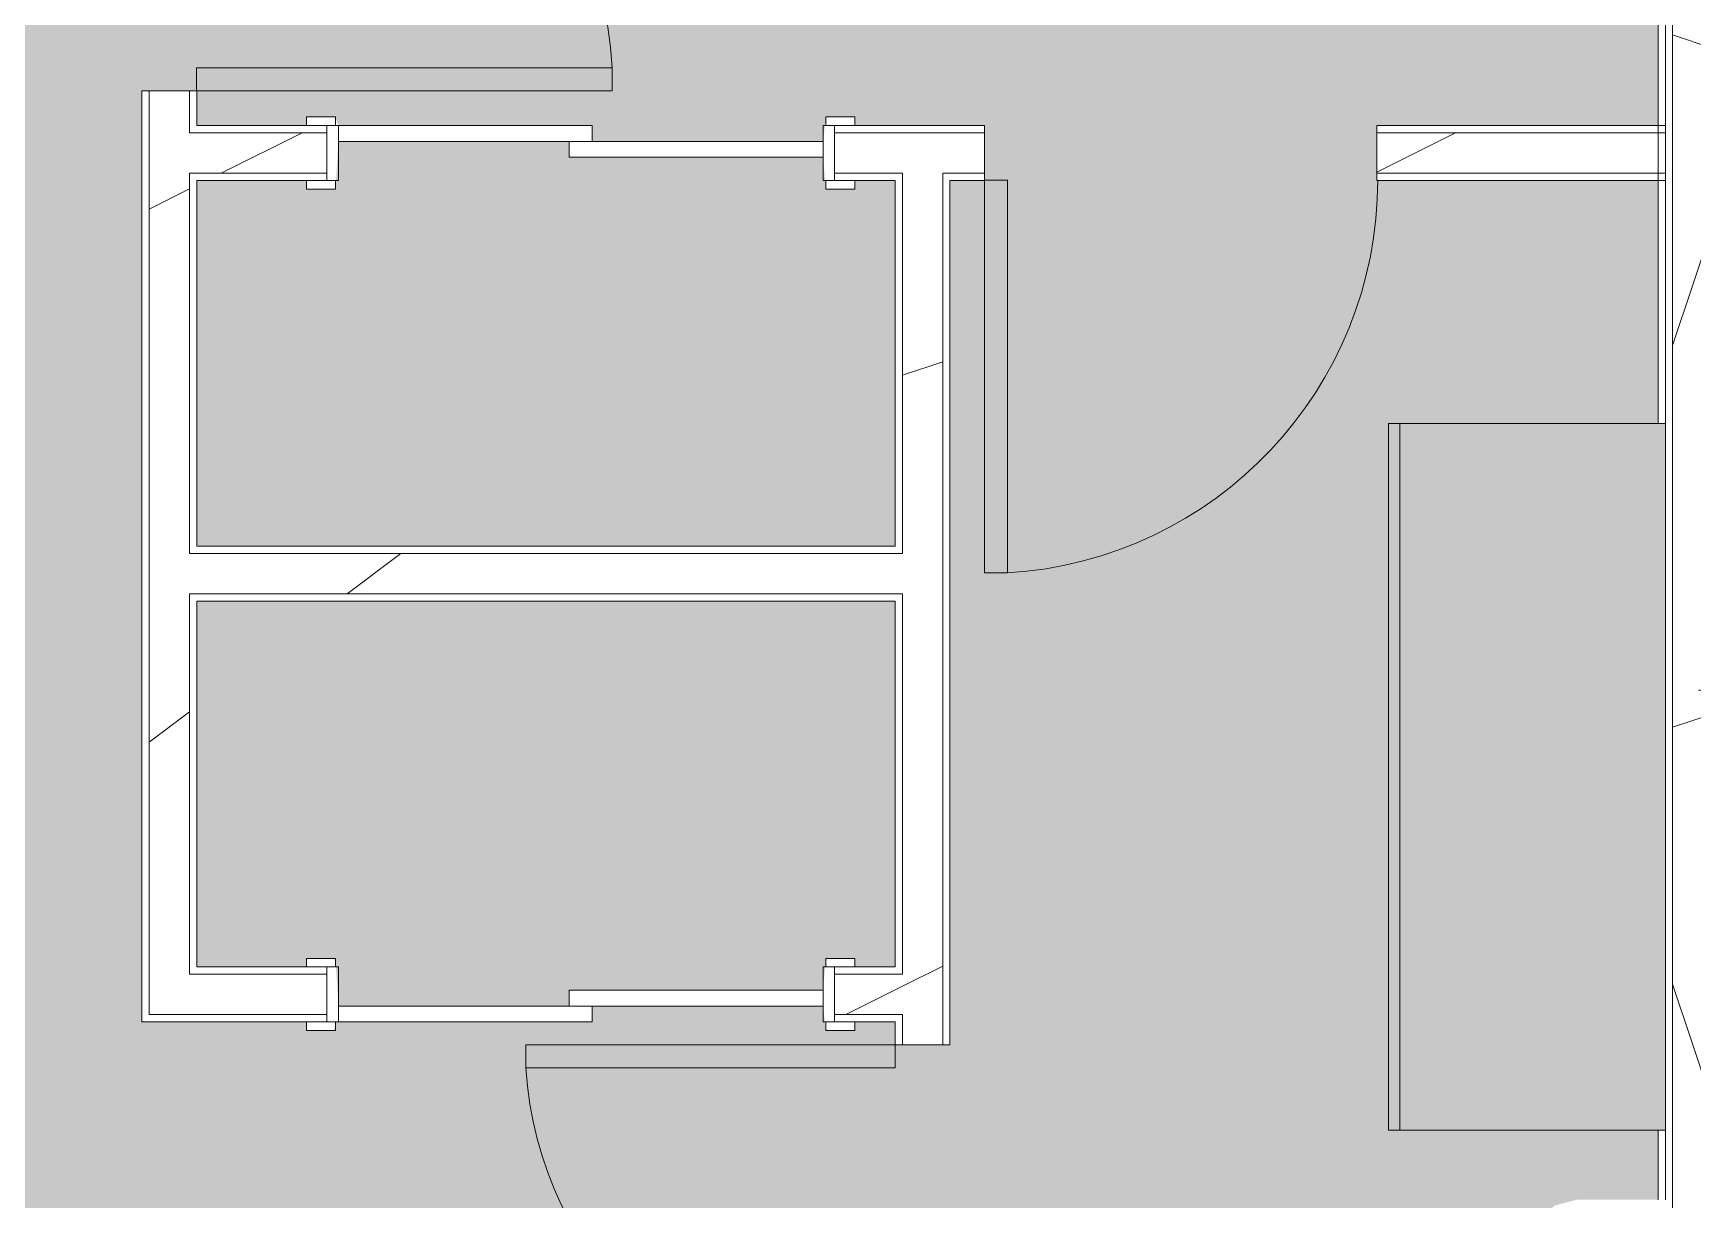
# Model space of a CAD drawing. Header units: inches. Extents: x -9418 to 110693, y 8585 to 209374.
# Drawn here: x -2992.9 to -2849.1, y 11837.6 to 11938.7 of the extents above; entities that cross this region are included whole.
import ezdxf

# ---------------------------------------------------------------- set-up
doc = ezdxf.new("R2010")
doc.units = ezdxf.units.IN
doc.header["$MEASUREMENT"] = 0
for name, color, linetype, lineweight in [('0-1', 7, 'Continuous', 5), ('0-3', 7, 'Continuous', 9), ('A-AREA-PATT-3', 41, 'Continuous', 9), ('A-DOOR-1', 7, 'Continuous', 9), ('A-DOOR-FRAM-1', 7, 'Continuous', 9), ('A-WALL', 113, 'Continuous', 9), ('A-WALL-2', 10, 'Continuous', 15), ('A-WALL-3', 7, 'Continuous', 9), ('A-WALL-PATT-1', 7, 'Continuous', 9), ('A-WALL-PATT-2', 8, 'Continuous', 9), ('A-WALL-PATT-3', 111, 'Continuous', 9), ('I-WALL-1', 2, 'Continuous', 15), ('Q-CASE-1', 9, 'Continuous', 9), ('Q-CASE-2', 10, 'Continuous', 15), ('Q-CASE-3', 7, 'Continuous', 9)]:
    doc.layers.add(name, color=color, linetype=linetype, lineweight=lineweight)
pattern_1 = [(0, (0, 0), (192, 48), [7.92, -136.08, 7.92, -136.08, -768]), (0, (0, 0), (192, 48), [-288, 7.92, -280.08, 7.92, -136.08, -336]), (0, (0, 0), (192, 48), [-720, 7.92, -88.08, 7.92, -232.08]), (120, (72, 24), (-137.56922, 142.27688), [7.92, -136.08, 7.92, -136.08, -768]), (120, (72, 24), (-137.56922, 142.27688), [-288, 7.92, -280.08, 7.92, -136.08, -336]), (120, (72, 24), (-137.56922, 142.27688), [-720, 7.92, -88.08, 7.92, -232.08]), (240, (96, 120), (-54.43078, -190.27688), [7.92, -136.08, 7.92, -136.08, -768]), (240, (96, 120), (-54.43078, -190.27688), [-288, 7.92, -280.08, 7.92, -136.08, -336]), (240, (96, 120), (-54.43078, -190.27688), [-720, 7.92, -88.08, 7.92, -232.08])]
pattern_2 = [(216.87, (39.984, 99.96), (299.879643, 199.920536), [49.98, -449.82]), (206.565, (99.96, 69.97), (-99.95948, -99.9602), [111.759, -111.759]), (198.435, (99.96, 19.992), (-199.92005, -99.96009), [63.22, -252.881])]

# ---------------------------------------------------------------- blocks, each defined once
blk = doc.blocks.new('Single-Flush - 32_ x 84_-1372862-SITE PLAN - TOPO WITH IMAGERY')
at = {"layer": 'A-DOOR-1'}
for p, q in [((14, 2.37), (14, 34.38)), ((16, 34.38), (14, 34.38)), ((16, 2.37), (16, 34.38)), ((16, 2.37), (14, 2.37))]:
    blk.add_line(p, q, dxfattribs=at)
blk.add_arc((16, 2.37), 32.07, 93.5759, 180, dxfattribs=at)
blk = doc.blocks.new('Single-Flush - 36_ x 84_-1372839-SITE PLAN - TOPO WITH IMAGERY')
at = {"layer": 'A-DOOR-1'}
for p, q in [((16, 2.37), (16, 38.39)), ((18, 38.39), (16, 38.39)), ((18, 2.37), (18, 38.39)), ((18, 2.37), (16, 2.37))]:
    blk.add_line(p, q, dxfattribs=at)
blk.add_arc((18, 2.37), 36.07, 93.1789, 180, dxfattribs=at)
blk = doc.blocks.new('Single-Flush - 34_ x 84_-1372840-SITE PLAN - TOPO WITH IMAGERY')
at = {"layer": 'A-DOOR-1'}
for p, q in [((15, 2.37), (15, 36.38)), ((17, 36.38), (15, 36.38)), ((17, 2.37), (17, 36.38)), ((17, 2.37), (15, 2.37))]:
    blk.add_line(p, q, dxfattribs=at)
blk.add_arc((17, 2.37), 34.07, 93.3657, 180, dxfattribs=at)
blk = doc.blocks.new('FOLDING_SLIDING CLOSET - 42_ x 80_-1372874-SITE PLAN - TOPO WITH IMAGERY')
at = {"layer": 'A-DOOR-1'}
for p, q in [((-21.25, 3), (-23.75, 3)), ((-23.75, 3), (-23.75, 2.25)), ((-21.25, 2.25), (-21.25, 3)), ((23.75, 3), (21.25, 3)), ((21.25, 3), (21.25, 2.25)), ((23.75, 2.25), (23.75, 3)), ((-23.75, 2.25), (-21.25, 2.25)), ((1, 2.25), (-21, 2.25)), ((-21, 2.25), (-21, 0.87)), ((1, 0.87), (1, 2.25)), ((21.25, 2.25), (23.75, 2.25)), ((-21, 0.87), (1, 0.87)), ((21, 0.87), (-1, 0.87)), ((-1, 0.87), (-1, -0.5)), ((21, -0.5), (21, 0.87)), ((-1, -0.5), (21, -0.5)), ((-21.25, -2.5), (-23.75, -2.5)), ((-23.75, -2.5), (-23.75, -3.25)), ((-21.25, -3.25), (-21.25, -2.5)), ((23.75, -2.5), (21.25, -2.5)), ((21.25, -2.5), (21.25, -3.25)), ((23.75, -3.25), (23.75, -2.5)), ((-23.75, -3.25), (-21.25, -3.25)), ((21.25, -3.25), (23.75, -3.25))]:
    blk.add_line(p, q, dxfattribs=at)
at = {"layer": 'A-DOOR-FRAM-1'}
for p, q in [((-21, 2.25), (-22, 2.25)), ((-22, 2.25), (-22, -2.5)), ((-21, -2.5), (-21, 2.25)), ((21, 2.25), (21, -2.5)), ((22, 2.25), (21, 2.25)), ((22, -2.5), (22, 2.25)), ((-22, -2.5), (-21, -2.5)), ((21, -2.5), (22, -2.5))]:
    blk.add_line(p, q, dxfattribs=at)
blk = doc.blocks.new('OD_CW_Base Cabinet - OD_CW_Base Cabinet-1372836-SITE PLAN - TOPO WITH IMAGERY')
at = {"layer": 'Q-CASE-1'}
for points in [[(61.99, 21.96), (61.99, 24), (0.74, 24), (0.74, 1), (61.99, 1)], [(61.99, 1), (0.74, 1), (0.74, 0), (61.99, 0)]]:
    blk.add_hatch(color=256, dxfattribs=at).paths.add_polyline_path(points, flags=0)
at = {"layer": 'Q-CASE-2'}
for p, q in [((61.99, 24), (0.74, 24)), ((0.74, 24), (0.74, 0)), ((61.99, 0), (61.99, 24)), ((0.74, 0), (61.99, 0))]:
    blk.add_line(p, q, dxfattribs=at)
at = {"layer": 'Q-CASE-3'}
for p, q in [((0.74, 1), (0.74, 24)), ((0.74, 24), (61.99, 24)), ((61.99, 24), (61.99, 1)), ((0.74, 0), (0.74, 1)), ((0.74, 1), (61.99, 1)), ((61.99, 1), (0.74, 1)), ((61.99, 0), (0.74, 0)), ((61.99, 1), (61.99, 0))]:
    blk.add_line(p, q, dxfattribs=at)
blk = doc.blocks.new('FOLDING_SLIDING CLOSET - 42_ x 80_-1372875-SITE PLAN - TOPO WITH IMAGERY')
at = {"layer": 'A-DOOR-1'}
for p, q in [((-23.75, 3.25), (-21.25, 3.25)), ((-23.75, 2.5), (-23.75, 3.25)), ((-21.25, 3.25), (-21.25, 2.5)), ((21.25, 3.25), (23.75, 3.25)), ((21.25, 2.5), (21.25, 3.25)), ((23.75, 3.25), (23.75, 2.5)), ((-21.25, 2.5), (-23.75, 2.5)), ((23.75, 2.5), (21.25, 2.5)), ((-1, 0.5), (21, 0.5)), ((-1, -0.88), (-1, 0.5)), ((21, 0.5), (21, -0.88)), ((-21, -0.88), (1, -0.88)), ((-21, -2.25), (-21, -0.88)), ((21, -0.88), (-1, -0.88)), ((1, -0.88), (1, -2.25)), ((-23.75, -2.25), (-21.25, -2.25)), ((-23.75, -3), (-23.75, -2.25)), ((-21.25, -2.25), (-21.25, -3)), ((1, -2.25), (-21, -2.25)), ((21.25, -2.25), (23.75, -2.25)), ((21.25, -3), (21.25, -2.25)), ((23.75, -2.25), (23.75, -3)), ((-21.25, -3), (-23.75, -3)), ((23.75, -3), (21.25, -3))]:
    blk.add_line(p, q, dxfattribs=at)
at = {"layer": 'A-DOOR-FRAM-1'}
for p, q in [((-22, 2.5), (-21, 2.5)), ((-22, -2.25), (-22, 2.5)), ((-21, 2.5), (-21, -2.25)), ((21, 2.5), (22, 2.5)), ((21, -2.25), (21, 2.5)), ((22, 2.5), (22, -2.25)), ((-21, -2.25), (-22, -2.25)), ((22, -2.25), (21, -2.25))]:
    blk.add_line(p, q, dxfattribs=at)
blk = doc.blocks.new('1750 Ox - Unit Layouts_rvt-1-SITE PLAN - TOPO WITH IMAGERY')
at = {"layer": 'A-WALL-PATT-1'}
h = blk.add_hatch(dxfattribs=at)
h.set_pattern_fill('FP_1', color=256, style=0, pattern_type=2)
h.set_pattern_definition(pattern_1)
h.paths.add_polyline_path([(-2978.77, 11857.76), (-2978.77, 11890.09), (-2979.4, 11890.09), (-2979.4, 11857.76)], flags=0)
h.paths.add_polyline_path([(-2978.89, 11893.59), (-2978.77, 11893.76), (-2978.77, 11926.54), (-2979.4, 11926.54), (-2979.4, 11893.59), (-2979.02, 11893.59)], flags=0)
h.paths.add_polyline_path([(-2978.77, 11930.04), (-2978.77, 11933.66), (-2979.4, 11933.66), (-2979.4, 11930.04)], flags=0)
h.paths.add_polyline_path([(-2978.77, 11969.66), (-2979.04, 12082.06), (-2979.4, 12082.06), (-2979.4, 11969.66)], flags=0)
h.paths.add_polyline_path([(-2978.77, 12085.56), (-2978.77, 12119.78), (-2979.4, 12119.78), (-2979.4, 12085.56)], flags=0)
at = {"layer": 'A-WALL-PATT-2'}
h = blk.add_hatch(dxfattribs=at)
h.set_pattern_fill('FP_2', color=256, style=0, pattern_type=2)
h.set_pattern_definition(pattern_2)
h.paths.add_polyline_path([(-2979.4, 11857.14), (-2979.4, 11933.66), (-2982.9, 11933.66), (-2982.9, 11857.14), (-2979.41, 11857.14)], flags=0)
h.paths.add_polyline_path([(-2982.9, 11969.66), (-2979.4, 11969.66), (-2979.4, 12119.78), (-2982.9, 12119.78), (-2982.9, 11969.9)], flags=0)
h = blk.add_hatch(dxfattribs=at)
h.set_pattern_fill('FP_2', color=256, style=0, pattern_type=2)
h.set_pattern_definition(pattern_2)
h.paths.add_polyline_path([(-2967.5, 11926.54), (-2967.5, 11930.04), (-2979.4, 11930.04), (-2979.4, 11926.54), (-2978.77, 11926.54)], flags=0)
h.paths.add_polyline_path([(-2914.12, 11926.54), (-2910.5, 11926.54), (-2910.5, 11930.04), (-2923.5, 11930.04), (-2923.5, 11926.54), (-2917.62, 11926.54)], flags=0)
h.paths.add_polyline_path([(-2852.12, 11926.54), (-2852.12, 11930.04), (-2876.5, 11930.04), (-2876.5, 11926.54), (-2853.04, 11926.54)], flags=0)
h = blk.add_hatch(dxfattribs=at)
h.set_pattern_fill('FP_2', color=256, style=0, pattern_type=2)
h.set_pattern_definition(pattern_2)
h.paths.add_polyline_path([(-2914.12, 11781.61), (-2914.12, 11819.01), (-2917.62, 11819.01), (-2917.62, 11781.61)], flags=0)
h.paths.add_polyline_path([(-2917.62, 11851.01), (-2914.12, 11851.01), (-2914.12, 11926.54), (-2917.62, 11926.54), (-2917.62, 11853.64)], flags=0)
h = blk.add_hatch(dxfattribs=at)
h.set_pattern_fill('FP_2', color=256, style=0, pattern_type=2)
h.set_pattern_definition(pattern_2)
h.paths.add_polyline_path([(-2918.25, 11890.09), (-2917.62, 11890.09), (-2917.62, 11893.59), (-2979.4, 11893.59), (-2979.4, 11890.09), (-2924.67, 11890.09)], flags=0)
h = blk.add_hatch(dxfattribs=at)
h.set_pattern_fill('FP_2', color=256, style=0, pattern_type=2)
h.set_pattern_definition(pattern_2)
h.paths.add_polyline_path([(-2978.57, 11853.64), (-2967.5, 11853.64), (-2967.5, 11857.14), (-2982.9, 11857.14), (-2982.9, 11853.64), (-2978.77, 11853.64)], flags=0)
h.paths.add_polyline_path([(-2918.25, 11853.64), (-2917.62, 11853.71), (-2917.62, 11857.14), (-2923.5, 11857.14), (-2923.5, 11853.64)], flags=0)
at = {"layer": 'A-WALL-2'}
for p, q in [((-2983.52, 11933.66), (-2983.52, 11857.76)), ((-2978.77, 11933.66), (-2983.52, 11933.66)), ((-2978.77, 11930.66), (-2978.77, 11933.66)), ((-2969.25, 11930.66), (-2978.77, 11930.66)), ((-2910.5, 11930.66), (-2921.75, 11930.66)), ((-2910.5, 11925.91), (-2910.5, 11930.66)), ((-2851.5, 11930.66), (-2876.5, 11930.66)), ((-2876.5, 11930.66), (-2876.5, 11925.91)), ((-2851.5, 11925.91), (-2851.5, 11930.66)), ((-2978.77, 11894.21), (-2978.77, 11925.91)), ((-2978.77, 11925.91), (-2969.25, 11925.91)), ((-2921.75, 11925.91), (-2918.25, 11925.91)), ((-2918.25, 11925.91), (-2918.25, 11894.21)), ((-2913.5, 11851.01), (-2913.5, 11925.91)), ((-2913.5, 11925.91), (-2910.5, 11925.91)), ((-2876.5, 11925.91), (-2851.5, 11925.91)), ((-2918.25, 11894.21), (-2978.77, 11894.21)), ((-2978.77, 11857.76), (-2978.77, 11889.46)), ((-2978.77, 11889.46), (-2918.25, 11889.46)), ((-2918.25, 11889.46), (-2918.25, 11857.76)), ((-2983.52, 11857.76), (-2983.52, 11853.64)), ((-2969.25, 11857.76), (-2978.77, 11857.76)), ((-2918.25, 11857.76), (-2921.75, 11857.76)), ((-2983.52, 11853.64), (-2983.52, 11853.01)), ((-2983.52, 11853.01), (-2969.25, 11853.01)), ((-2921.75, 11853.01), (-2918.25, 11853.01)), ((-2918.25, 11853.01), (-2918.25, 11851.01)), ((-2918.25, 11851.01), (-2913.5, 11851.01))]:
    blk.add_line(p, q, dxfattribs=at)
at = {"layer": 'A-WALL-3'}
for p, q in [((-2982.9, 11857.76), (-2982.9, 11933.66)), ((-2979.4, 11930.04), (-2979.4, 11933.66)), ((-2978.77, 11930.04), (-2979.4, 11930.04)), ((-2967.5, 11930.04), (-2978.77, 11930.04)), ((-2910.5, 11930.04), (-2923.5, 11930.04)), ((-2851.5, 11930.04), (-2876.5, 11930.04)), ((-2979.4, 11893.59), (-2979.4, 11926.54)), ((-2978.77, 11926.54), (-2979.4, 11926.54)), ((-2967.5, 11926.54), (-2978.77, 11926.54)), ((-2917.62, 11926.54), (-2923.5, 11926.54)), ((-2917.62, 11926.54), (-2917.62, 11925.91)), ((-2917.62, 11925.91), (-2917.62, 11893.59)), ((-2914.12, 11926.54), (-2914.12, 11925.91)), ((-2910.5, 11926.54), (-2914.12, 11926.54)), ((-2914.12, 11925.91), (-2914.12, 11851.01)), ((-2851.5, 11926.54), (-2876.5, 11926.54)), ((-2978.77, 11893.59), (-2979.4, 11893.59)), ((-2918.25, 11893.59), (-2978.77, 11893.59)), ((-2918.25, 11893.59), (-2917.62, 11893.59)), ((-2979.4, 11857.76), (-2979.4, 11890.09)), ((-2978.77, 11890.09), (-2979.4, 11890.09)), ((-2918.25, 11890.09), (-2978.77, 11890.09)), ((-2918.25, 11890.09), (-2917.62, 11890.09)), ((-2917.62, 11890.09), (-2917.62, 11857.14)), ((-2982.9, 11857.14), (-2982.9, 11857.76)), ((-2982.9, 11853.64), (-2982.9, 11857.14)), ((-2979.4, 11857.14), (-2979.4, 11857.76)), ((-2979.4, 11857.14), (-2967.5, 11857.14)), ((-2923.5, 11857.14), (-2918.25, 11857.14)), ((-2918.25, 11857.14), (-2917.62, 11857.14)), ((-2982.9, 11853.64), (-2967.5, 11853.64)), ((-2923.5, 11853.64), (-2918.25, 11853.64)), ((-2918.25, 11853.64), (-2917.62, 11853.64)), ((-2917.62, 11853.64), (-2917.62, 11851.01))]:
    blk.add_line(p, q, dxfattribs=at)
at = {"layer": '0-3'}
for name, p, rotation in [('Single-Flush - 36_ x 84_-1372839-SITE PLAN - TOPO WITH IMAGERY', (-2981.15, 11951.66), 270.0000000000007), ('Single-Flush - 34_ x 84_-1372840-SITE PLAN - TOPO WITH IMAGERY', (-2893.5, 11928.29), 180), ('OD_CW_Base Cabinet - OD_CW_Base Cabinet-1372836-SITE PLAN - TOPO WITH IMAGERY', (-2875.5, 11905.6), 269.9999999999972), ('Single-Flush - 32_ x 84_-1372862-SITE PLAN - TOPO WITH IMAGERY', (-2915.87, 11835.01), 90.00000000000425)]:
    blk.add_blockref(name, p, dxfattribs=dict(at, rotation=rotation))
for name, p in [('FOLDING_SLIDING CLOSET - 42_ x 80_-1372874-SITE PLAN - TOPO WITH IMAGERY', (-2945.5, 11928.41)), ('FOLDING_SLIDING CLOSET - 42_ x 80_-1372875-SITE PLAN - TOPO WITH IMAGERY', (-2945.5, 11855.26))]:
    blk.add_blockref(name, p, dxfattribs=at)

msp = doc.modelspace()

# ---------------------------------------------------------------- hatches: boundary and pattern name
at = {"layer": 'A-AREA-PATT-3'}
h = msp.add_hatch(color=256, dxfattribs=at)
h.paths.add_polyline_path([(-2981.12, 11720.99), (-2982.87, 11721.17), (-2982.87, 11756.99), (-2981.12, 11756.99), (-2981.12, 11721.36)], flags=0)
h.paths.add_polyline_path([(-2981.75, 11718.99), (-2981.75, 11719.05), (-2981.12, 11719.05), (-2981.12, 11720.99), (-2979.12, 11720.99), (-2979.12, 11721.99), (-2978.12, 11721.99), (-2978.12, 11781.61), (-2979.55, 11781.61), (-2979.55, 11817.01), (-2970.28, 11817.01), (-2970.28, 11817.76), (-2967.78, 11817.76), (-2967.53, 11815.64), (-2947.53, 11815.64), (-2947.53, 11817.01), (-2925.28, 11817.01), (-2925.28, 11817.76), (-2922.78, 11817.76), (-2922.78, 11817.01), (-2918.25, 11817.01), (-2918.25, 11819.01), (-2913.5, 11819.01), (-2913.5, 11811.61), (-2853.5, 11811.61), (-2853.5, 11781.99), (-2852.12, 11781.99), (-2852.12, 11817.64), (-2859.22, 11817.64), (-2861.09, 11818.14), (-2862.45, 11819.5), (-2862.95, 11821.36), (-2862.95, 11822.75), (-2865.97, 11822.41), (-2866.97, 11821.21), (-2868.97, 11820.38), (-2870.97, 11820.11), (-2873.85, 11820.52), (-2876.97, 11821.55), (-2879.71, 11823), (-2881.97, 11824.87), (-2882.97, 11827.11), (-2882.97, 11828.11), (-2881.97, 11830.35), (-2880.97, 11831.35), (-2878.97, 11832.74), (-2874.5, 11834.53), (-2872.97, 11834.94), (-2869.98, 11835.03), (-2867.66, 11834.4), (-2866.97, 11834.02), (-2865.97, 11832.82), (-2862.95, 11832.48), (-2862.82, 11834.83), (-2861.86, 11836.5), (-2861.09, 11837.09), (-2859.22, 11837.59), (-2852.12, 11837.59), (-2852.12, 11843.61), (-2875.5, 11843.61), (-2875.5, 11904.86), (-2852.12, 11904.86), (-2852.12, 11925.91), (-2876.5, 11925.91), (-2876.5, 11930.66), (-2852.12, 11930.66), (-2852.12, 12115.9), (-2940.37, 12115.9), (-2940.37, 12081.44), (-2946.75, 12081.44), (-2946.75, 12086.19), (-2945.12, 12086.19), (-2945.31, 12120.34), (-2949.6, 12120.34), (-2949.6, 12091.46), (-2977.6, 12091.46), (-2977.6, 12120.34), (-2983.34, 12120.34), (-2983.34, 12119.78), (-2978.77, 12119.78), (-2978.77, 12086.19), (-2976.75, 12086.19), (-2976.75, 12081.44), (-2978.77, 12081.44), (-2978.77, 11969.66), (-2983.52, 11969.66), (-2983.71, 12119.28), (-3021.74, 12119.28), (-3021.74, 12115.9), (-3098.91, 12115.9), (-3098.91, 12119.28), (-3136.94, 12119.28), (-3136.94, 12115.9), (-3134.12, 12115.9), (-3134.12, 12064.85), (-3119.37, 12064.85), (-3119.37, 12046.85), (-3123.37, 12046.85), (-3123.37, 12010.85), (-3119.37, 12010.85), (-3119.37, 11992.85), (-3134.12, 11992.85), (-3134.12, 11851.24), (-3103.4, 11851.24), (-3103.4, 11862.15), (-3086.9, 11862.04), (-3086.9, 11851.24), (-3079.4, 11851.24), (-3079.4, 11862.15), (-3062.9, 11862.04), (-3062.9, 11851.24), (-3055.4, 11851.24), (-3055.4, 11862.15), (-3038.9, 11862.04), (-3038.9, 11851.24), (-3022, 11851.24), (-3022, 11815.24), (-3029.55, 11815.24), (-3029.75, 11813.61), (-3053.38, 11813.81), (-3053.74, 11815.24), (-3111.55, 11815.24), (-3111.55, 11784.14), (-3111.18, 11784.14), (-3111.18, 11760.14), (-3111.55, 11760.14), (-3111.55, 11745.61), (-3075.3, 11745.61), (-3075.3, 11753.61), (-3039.55, 11753.61), (-3039.55, 11723.61), (-3075.3, 11723.61), (-3075.3, 11721.99), (-3019.12, 11721.99), (-3019.12, 11720.99), (-3017.12, 11720.73), (-3017.12, 11719.05), (-2981.91, 11718.99)], flags=0)
h.paths.add_polyline_path([(-2928.27, 11781.99), (-2918.25, 11781.99), (-2918.25, 11812.26), (-2922.78, 11812.26), (-2922.78, 11811.51), (-2925.28, 11811.51), (-2925.53, 11815.64), (-2945.53, 11815.64), (-2945.53, 11814.26), (-2967.53, 11814.26), (-2967.78, 11811.51), (-2970.28, 11811.51), (-2970.28, 11812.26), (-2974.8, 11812.26), (-2974.79, 11781.99), (-2944.75, 11781.99)], flags=0)
h.paths.add_polyline_path([(-2944.75, 11784.68), (-2949.04, 11784.68), (-2949.04, 11810.68), (-2924.04, 11810.68), (-2924.04, 11784.68), (-2928.27, 11784.68)], flags=0)
h.paths.add_polyline_path([(-2858.55, 11790.92), (-2858.7, 11792.23), (-2858.65, 11791.57)], flags=0)
h.paths.add_polyline_path([(-2914.12, 11851.01), (-2918.25, 11851.01), (-2918.25, 11853.01), (-2921.75, 11853.01), (-2921.75, 11852.26), (-2924.25, 11852.26), (-2924.5, 11854.39), (-2944.5, 11854.39), (-2944.5, 11853.01), (-2966.75, 11852.98), (-2966.89, 11852.26), (-2969.25, 11852.26), (-2969.25, 11853.01), (-2983.52, 11853.01), (-2983.52, 11933.66), (-2978.77, 11933.66), (-2978.77, 11930.66), (-2969.25, 11930.66), (-2969.25, 11931.41), (-2966.75, 11931.41), (-2966.5, 11930.66), (-2944.5, 11930.66), (-2944.5, 11929.29), (-2924.5, 11929.29), (-2924.25, 11931.41), (-2921.75, 11931.41), (-2921.75, 11930.66), (-2910.5, 11930.66), (-2910.5, 11925.91), (-2913.5, 11925.91), (-2913.5, 11851.01)], flags=0)
h.paths.add_polyline_path([(-2951.1, 11854.39), (-2946.5, 11854.39), (-2946.5, 11855.76), (-2924.5, 11855.76), (-2924.25, 11858.51), (-2921.75, 11858.51), (-2921.75, 11857.76), (-2918.25, 11857.76), (-2918.25, 11889.46), (-2978.77, 11889.46), (-2978.77, 11857.76), (-2969.25, 11857.76), (-2969.25, 11858.51), (-2966.75, 11858.51), (-2966.5, 11854.39)], flags=0)
h.paths.add_polyline_path([(-2978.48, 11894.21), (-2918.25, 11894.21), (-2918.25, 11925.91), (-2921.75, 11925.91), (-2921.75, 11925.16), (-2924.25, 11925.16), (-2924.5, 11927.91), (-2946.5, 11927.91), (-2946.5, 11929.29), (-2966.5, 11929.29), (-2966.75, 11925.16), (-2969.25, 11925.16), (-2969.25, 11925.91), (-2978.77, 11925.91), (-2978.77, 11894.21)], flags=0)
h.paths.add_polyline_path([(-2853.54, 11950.86), (-2871.54, 11950.86), (-2871.54, 11968.86), (-2853.54, 11968.86)], flags=0)
h.paths.add_polyline_path([(-2914.12, 11972.86), (-2933.04, 11972.86), (-2933.04, 12050.86), (-2853.04, 12050.86), (-2853.04, 11972.86), (-2898.89, 11972.86)], flags=0)
h.paths.add_polyline_path([(-3026.37, 11990.36), (-3057.37, 11990.36), (-3057.37, 11996.36), (-3058.37, 11996.36), (-3058.37, 12068.36), (-3057.37, 12068.36), (-3057.37, 12074.36), (-3022.37, 12074.36), (-3022.37, 11990.36), (-3026.33, 11990.36)], flags=0)
h.paths.add_polyline_path([(-3074.99, 11999.36), (-3103.37, 11999.36), (-3103.37, 12059.36), (-3073.37, 12059.36), (-3073.37, 11999.36)], flags=0)
h.paths.add_polyline_path([(-2853.54, 12052.79), (-2871.54, 12052.79), (-2871.54, 12070.79), (-2853.54, 12070.79), (-2853.54, 12067.19)], flags=0)
at = {"layer": 'A-WALL-PATT-3'}
h = msp.add_hatch(dxfattribs=at)
h.set_pattern_fill('FP_1', color=256, style=0, pattern_type=2)
h.set_pattern_definition(pattern_1)
h.paths.add_polyline_path([(-2851.5, 11721.99), (-2851.5, 11776.61), (-2852.12, 11776.61), (-2852.12, 11721.99)], flags=0)
h.paths.add_polyline_path([(-2851.5, 11781.36), (-2851.5, 11817.64), (-2852.12, 11817.64), (-2852.12, 11781.36)], flags=0)
h.paths.add_polyline_path([(-2852.12, 11837.59), (-2851.5, 11837.59), (-2851.5, 11843.61), (-2852.12, 11843.61)], flags=0)
h.paths.add_polyline_path([(-2851.89, 11904.86), (-2851.5, 11904.86), (-2851.5, 12115.9), (-2852.12, 12115.9), (-2852.12, 11904.86)], flags=0)
h = msp.add_hatch(dxfattribs=at)
h.set_pattern_fill('FP_1', color=256, style=0, pattern_type=2)
h.set_pattern_definition(pattern_1)
h.paths.add_polyline_path([(-2851.5, 11721.36), (-2850.87, 11721.37), (-2850.87, 11777.24), (-2851.5, 11777.24), (-2851.5, 11721.99)], flags=0)
h.paths.add_polyline_path([(-2850.87, 11780.74), (-2850.87, 12116.53), (-2851.5, 12116.53), (-2851.5, 11780.74)], flags=0)
h = msp.add_hatch(dxfattribs=at)
h.set_pattern_fill('FP_5', color=256, style=0, pattern_type=2)
h.set_pattern_definition([(161.57, (3, 3), (-24.0016874, -0.002073), [0, -170.76, 18.96, 0]), (18.43, (-3, 3), (-24.0016874, 0.002073), [0, -170.76, 18.96, 0]), (108.43, (3, 3), (11.995661, -60.005255), [56.91, -132.81]), (71.57, (-3, 3), (11.995661, 60.005255), [56.91, -132.81])])
h.paths.add_polyline_path([(-2850.87, 11720.74), (-2847.37, 11720.9), (-2847.37, 12116.53), (-2850.87, 12116.53), (-2850.87, 11720.9)], flags=0)

# ---------------------------------------------------------------- linework, layer by layer
at = {"layer": 'A-WALL'}
for p, q in [((-2851.5, 11904.86), (-2851.5, 12116.53)), ((-2850.87, 11780.74), (-2850.87, 12116.53)), ((-2851.5, 11837.59), (-2851.5, 11843.61))]:
    msp.add_line(p, q, dxfattribs=at)
at = {"layer": 'I-WALL-1'}
for p, q in [((-2852.12, 12115.9), (-2852.12, 11904.86)), ((-2852.12, 11843.61), (-2852.12, 11837.59))]:
    msp.add_line(p, q, dxfattribs=at)

# ---------------------------------------------------------------- block references
at = {"layer": '0-1'}
msp.add_blockref('1750 Ox - Unit Layouts_rvt-1-SITE PLAN - TOPO WITH IMAGERY', (0, 0), dxfattribs=at)

doc.saveas('drawing.dxf')
